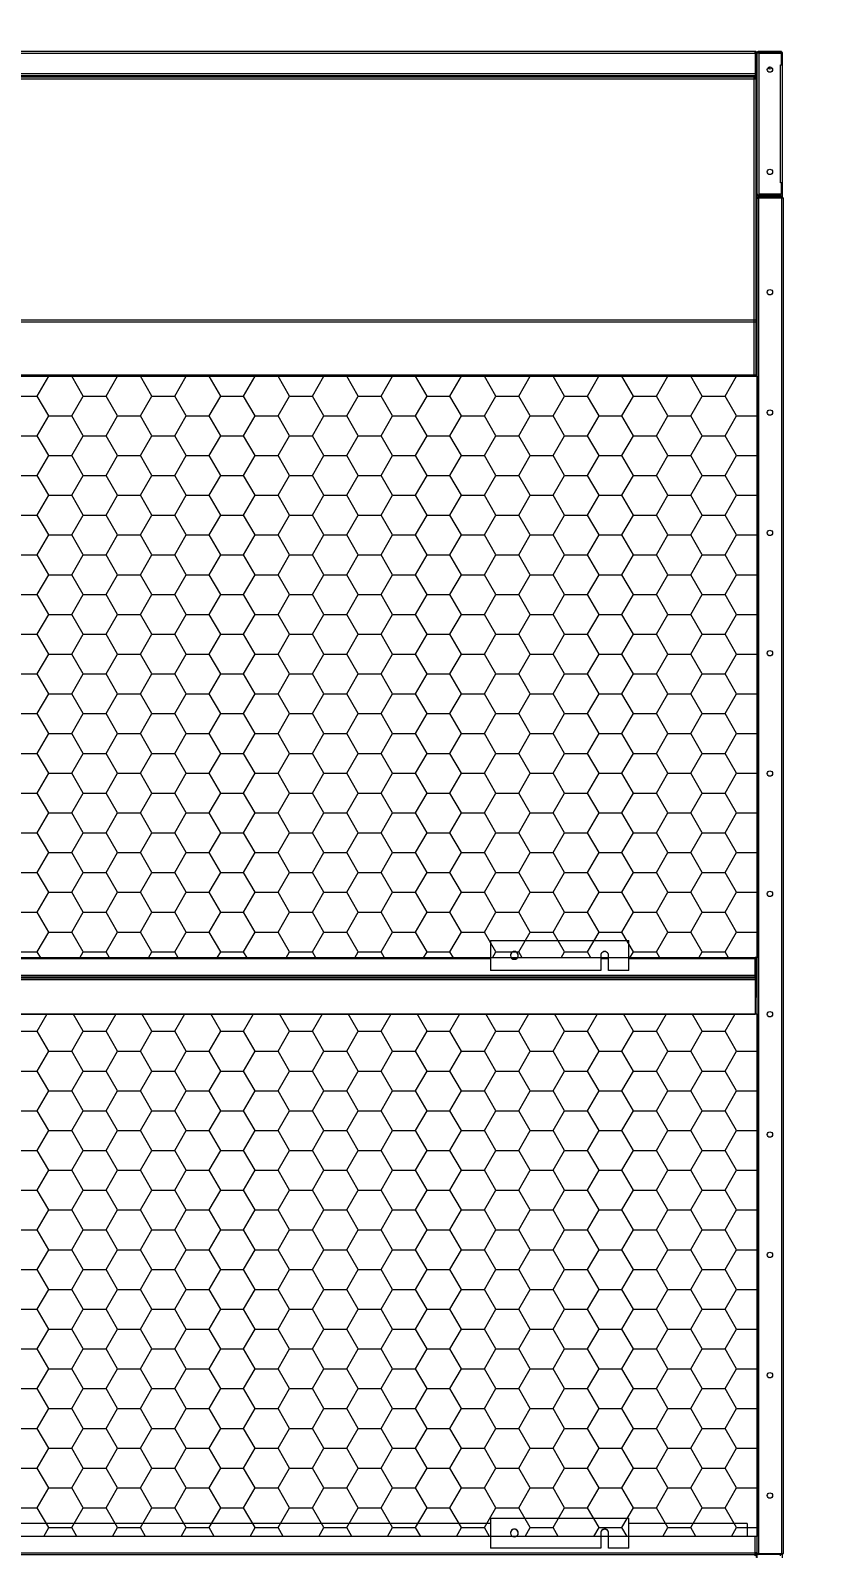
# Model space of a CAD drawing. Header units: millimetres. Extents: x 3692 to 33099, y 2878 to 23673.
# Drawn here: x 24770 to 26086, y 10119 to 12652 of the extents above; entities that cross this region are included whole.
import ezdxf

# ---------------------------------------------------------------- set-up
doc = ezdxf.new("R2010")
doc.units = ezdxf.units.MM
doc.layers.add('냉각탑_dim', color=1, linetype='Continuous')
doc.styles.add('HY울릉도L', font='')
doc.styles.get('HY울릉도L').set_extended_font_data('HY울릉도L')
doc.dimstyles.new('성지DIM', dxfattribs={"dimtxt": 3.5, "dimasz": 3, "dimexe": 1, "dimexo": 2.5, "dimgap": 2, "dimtad": 1, "dimdec": 0, "dimzin": 3, "dimdsep": 46, "dimtxsty": 'HY울릉도L', "dimblk": 'ARCHTICK', "dimcen": -2, "dimclrd": 256, "dimclre": 256, "dimclrt": 7, "dimadec": 0, "dimazin": 0, "dimtfac": 1, "dimtdec": 0, "dimtofl": 0, "dimtmove": 0, "dimatfit": 3, "dimfxl": 1, "dimtolj": 1, "dimtzin": 0, "dimlwe": -1, "dimarcsym": 0})
pattern_1 = [(360, (-386679.848, -76944.73), (57.15, 32.9955677), [38.1, -76.2]), (120, (-386679.848, -76944.73), (-57.15, 32.995568), [38.1, -76.2]), (60, (-386679.848, -76944.73), (1e-07, 65.9911357), [-76.2, 38.1])]

# ---------------------------------------------------------------- blocks, each defined once
blk = doc.blocks.new('_ArchTick')
at = {"color": 0, "linetype": 'ByBlock', "const_width": 0.15}
blk.add_lwpolyline([(-0.5, -0.5), (0.5, 0.5)], dxfattribs=at)
blk = doc.blocks.new('*D330')
at = {"layer": 'Defpoints', "color": 0, "transparency": 16777216}
for p in [(24519.6, 13103.5), (26019.6, 12615.2), (24519.6, 12409.9)]:
    blk.add_point(p, dxfattribs=at)
at = {"layer": '냉각탑_dim', "transparency": 16777216}
for p, q in [((24519.6, 12509.9), (24519.6, 13143.5)), ((26019.6, 12715.2), (26019.6, 13143.5))]:
    blk.add_line(p, q, dxfattribs=at)
at = {"layer": '냉각탑_dim', "lineweight": -2, "transparency": 16777216}
blk.add_line((26019.6, 13103.5), (24519.6, 13103.5), dxfattribs=at)
at = {"layer": '냉각탑_dim', "lineweight": -2, "transparency": 16777216, "xscale": 120, "yscale": 120, "zscale": 120, "rotation": 180}
blk.add_blockref('_ArchTick', (24519.6, 13103.5), dxfattribs=at)
at = {"layer": '냉각탑_dim', "lineweight": -2, "transparency": 16777216, "xscale": 120, "yscale": 120, "zscale": 120}
blk.add_blockref('_ArchTick', (26019.6, 13103.5), dxfattribs=at)
at = {"layer": '냉각탑_dim', "color": 7, "transparency": 16777216, "insert": (25269.6, 13253.5), "char_height": 140, "attachment_point": 5, "style": 'HY울릉도L'}
blk.add_mtext('\\A1;1500', dxfattribs=at)
blk = doc.blocks.new('*D338')
at = {"layer": 'Defpoints', "color": 0, "transparency": 16777216}
for p in [(23019.6, 13717.8), (23019.6, 12613.5), (26019.6, 12613.5)]:
    blk.add_point(p, dxfattribs=at)
at = {"layer": '냉각탑_dim', "transparency": 16777216}
for p, q in [((23019.6, 12713.5), (23019.6, 13757.8)), ((26019.6, 12713.5), (26019.6, 13757.8))]:
    blk.add_line(p, q, dxfattribs=at)
at = {"layer": '냉각탑_dim', "lineweight": -2, "transparency": 16777216}
blk.add_line((26019.6, 13717.8), (23019.6, 13717.8), dxfattribs=at)
at = {"layer": '냉각탑_dim', "lineweight": -2, "transparency": 16777216, "xscale": 120, "yscale": 120, "zscale": 120, "rotation": 180}
blk.add_blockref('_ArchTick', (23019.6, 13717.8), dxfattribs=at)
at = {"layer": '냉각탑_dim', "lineweight": -2, "transparency": 16777216, "xscale": 120, "yscale": 120, "zscale": 120}
blk.add_blockref('_ArchTick', (26019.6, 13717.8), dxfattribs=at)
at = {"layer": '냉각탑_dim', "color": 7, "transparency": 16777216, "insert": (24519.6, 13867.8), "char_height": 140, "attachment_point": 5, "style": 'HY울릉도L'}
blk.add_mtext('\\A1;3000', dxfattribs=at)
blk = doc.blocks.new('2')
at = {"lineweight": 20}
h = blk.add_hatch(dxfattribs=at)
h.set_pattern_fill('HONEY', scale=12)
h.set_pattern_definition(pattern_1)
h.paths.add_polyline_path([(23067, 12077.2), (23067, 11110.6), (25977.6, 11110.6), (25977.6, 12077.2)])
h = blk.add_hatch(dxfattribs=at)
h.set_pattern_fill('HONEY', scale=12)
h.set_pattern_definition(pattern_1)
h.paths.add_polyline_path([(23067, 11017.3), (23067, 10149), (25977.6, 10149), (25977.6, 11017.3)])
at = {"color": 7, "lineweight": 20}
for p, q in [((25972.2, 12616.9), (23067, 12616.9)), ((25973.9, 12613.5), (23065.3, 12613.5)), ((23065.3, 12580.3), (25973.9, 12580.3)), ((23065.3, 12576.9), (25973.9, 12576.9)), ((23067, 12574.9), (25972.2, 12574.9)), ((23067, 12571.5), (25972.2, 12571.5)), ((25939, 12575.3), (25025.6, 12575.3)), ((25977.6, 10121.7), (25977.6, 12443.9)), ((25980.4, 10120.3), (25980.4, 12378.9)), ((26018.4, 10120.3), (26018.4, 12373.5)), ((26021.2, 10120.3), (26021.2, 12373.5)), ((25977.6, 12170.5), (23067, 12170.5)), ((25977.6, 12167.3), (23067, 12167.3)), ((23058.8, 12077.2), (25977.6, 12077.2)), ((23061.6, 12079.7), (25977.6, 12079.7)), ((25534, 11109), (23065.2, 11109)), ((25534, 11110.6), (23069.6, 11110.6)), ((23065, 11081.9), (25974.2, 11081.9)), ((23065, 11074.6), (25974.2, 11074.6)), ((23066.4, 11078.9), (25972.8, 11078.9)), ((23066.4, 11077.2), (25972.8, 11077.2)), ((23065, 11017.3), (25974.2, 11017.3)), ((23065, 11017.2), (25974.2, 11017.2)), ((25974.2, 11017), (23065, 11017)), ((25534, 10170.6), (23069.6, 10170.6)), ((25534, 10149), (23065.2, 10149)), ((23065, 10121.9), (25974.2, 10121.9)), ((23066.4, 10118.9), (25972.8, 10118.9))]:
    blk.add_line(p, q, dxfattribs=at)
at = {"color": 7, "lineweight": 20, "ltscale": 0.000208336}
blk.add_line((25972.2, 12616.9), (25972.7, 12616.9), dxfattribs=at)
at = {"color": 7, "lineweight": 20, "ltscale": 2.9878e-05}
blk.add_line((25972.3, 12616.9), (25972.2, 12616.9), dxfattribs=at)
at = {"color": 7, "lineweight": 20, "ltscale": 1.24078e-05}
blk.add_line((25972.3, 12616.9), (25972.2, 12616.9), dxfattribs=at)
at = {"color": 7, "lineweight": 20, "ltscale": 7.39921e-06}
blk.add_line((25972.2, 12616.9), (25972.2, 12616.9), dxfattribs=at)
at = {"color": 7, "lineweight": 20, "ltscale": 1.55721e-05}
blk.add_line((25972.7, 12616.8), (25972.7, 12616.9), dxfattribs=at)
at = {"color": 7, "lineweight": 20, "ltscale": 0.000625116}
blk.add_line((25974.2, 12616.9), (25972.7, 12616.9), dxfattribs=at)
at = {"color": 7, "lineweight": 20, "ltscale": 0.001131}
blk.add_line((25973.9, 12616.2), (25973.9, 12613.5), dxfattribs=at)
at = {"color": 7, "lineweight": 20, "ltscale": 0.000414935}
for p, q in [((25973.9, 12615.2), (25974.6, 12615.9)), ((25976.6, 12615.9), (25975.9, 12615.2))]:
    blk.add_line(p, q, dxfattribs=at)
at = {"color": 7, "lineweight": 20, "ltscale": 4.50677e-05}
blk.add_line((25974.3, 12616.9), (25974.2, 12616.9), dxfattribs=at)
at = {"color": 7, "lineweight": 20, "ltscale": 1.38381e-05}
blk.add_line((25974.3, 12616.9), (25974.2, 12616.9), dxfattribs=at)
at = {"color": 7, "lineweight": 20, "ltscale": 1.22548e-05}
blk.add_line((25974.3, 12616.9), (25974.2, 12616.9), dxfattribs=at)
at = {"color": 7, "lineweight": 20, "ltscale": 6.372e-06}
blk.add_line((25974.2, 12616.9), (25974.2, 12616.9), dxfattribs=at)
at = {"color": 7, "lineweight": 20, "ltscale": 1.23239e-05}
blk.add_line((25974.3, 12616.9), (25974.2, 12616.9), dxfattribs=at)
at = {"color": 7, "lineweight": 20, "ltscale": 0.000334243}
blk.add_line((25975.3, 12614.9), (25976.1, 12614.9), dxfattribs=at)
at = {"color": 7, "lineweight": 20, "ltscale": 0.000125672}
blk.add_line((25975.8, 12614.9), (25976.1, 12614.9), dxfattribs=at)
at = {"color": 7, "lineweight": 20, "ltscale": 0.000547297}
blk.add_line((25975.9, 12616.2), (25975.9, 12614.9), dxfattribs=at)
at = {"color": 7, "lineweight": 20, "ltscale": 0.015}
blk.add_line((25976.1, 12614.9), (25976.1, 12578.9), dxfattribs=at)
at = {"color": 7, "lineweight": 20, "ltscale": 0.000331381}
blk.add_line((25976.8, 12615.7), (25977.3, 12615.2), dxfattribs=at)
at = {"color": 7, "lineweight": 20, "ltscale": 0.000379592}
blk.add_line((25977.2, 12615.2), (25978.1, 12615.2), dxfattribs=at)
at = {"color": 7, "lineweight": 20, "ltscale": 0.000448698}
for p, q in [((25978.3, 12615.5), (25979.2, 12614.9)), ((25978.3, 12378.2), (25979.2, 12378.9))]:
    blk.add_line(p, q, dxfattribs=at)
at = {"color": 7, "lineweight": 20, "ltscale": 0.001002}
for p, q in [((25978.6, 12614.9), (25981, 12614.9)), ((25978.6, 12378.9), (25981, 12378.9))]:
    blk.add_line(p, q, dxfattribs=at)
at = {"color": 7, "lineweight": 20, "ltscale": 0.000832099}
blk.add_line((25981, 12616.9), (25979, 12616.9), dxfattribs=at)
at = {"color": 7, "lineweight": 20, "ltscale": 0.000271651}
blk.add_line((25979, 12616.9), (25979, 12616.2), dxfattribs=at)
at = {"color": 7, "lineweight": 20, "ltscale": 0.014667}
for p, q in [((25981, 12616.9), (26016.2, 12616.9)), ((26016.2, 12616.9), (25981, 12616.9)), ((25981, 12614.9), (26016.2, 12614.9)), ((26016.2, 12378.9), (25981, 12378.9)), ((25981, 12378.9), (26016.2, 12378.9)), ((26016.2, 12376.9), (25981, 12376.9))]:
    blk.add_line(p, q, dxfattribs=at)
at = {"color": 7, "lineweight": 20, "ltscale": 0.000375}
for p, q in [((25981, 12614), (25981, 12614.9)), ((25974.4, 12573.2), (25974.4, 12574.1)), ((25975.6, 12572), (25975.6, 12572.9)), ((25981, 12379.8), (25981, 12378.9)), ((25975.6, 12357.8), (25975.6, 12356.9)), ((25975.6, 10122.2), (25975.6, 10121.3))]:
    blk.add_line(p, q, dxfattribs=at)
at = {"color": 7, "lineweight": 20, "ltscale": 0.000583263}
blk.add_line((26017.6, 12616.9), (26016.2, 12616.9), dxfattribs=at)
at = {"color": 7, "lineweight": 20, "ltscale": 0.000374085}
blk.add_line((26016.2, 12614), (26016.2, 12614.9), dxfattribs=at)
at = {"color": 7, "lineweight": 20, "ltscale": 0.000127061}
blk.add_line((26017.6, 12616.9), (26017.6, 12616.6), dxfattribs=at)
at = {"color": 7, "lineweight": 20, "ltscale": 0.00018978}
blk.add_line((26019.2, 12615.2), (26019.6, 12615.2), dxfattribs=at)
at = {"color": 7, "lineweight": 20, "ltscale": 0.000708455}
blk.add_line((26019.6, 12613.5), (26019.6, 12615.2), dxfattribs=at)
at = {"color": 7, "lineweight": 20, "ltscale": 0.013833}
blk.add_line((25973.9, 12613.5), (25973.9, 12580.3), dxfattribs=at)
at = {"color": 7, "lineweight": 20, "ltscale": 0.000708334}
blk.add_line((25973.9, 12613.5), (25975.6, 12613.5), dxfattribs=at)
at = {"color": 7, "lineweight": 20, "ltscale": 0.014417}
blk.add_line((25975.6, 12578.9), (25975.6, 12613.5), dxfattribs=at)
at = {"color": 7, "lineweight": 20, "ltscale": 0.00062562}
blk.add_line((25977.6, 12613.5), (25976.1, 12613.5), dxfattribs=at)
at = {"color": 7, "lineweight": 20, "ltscale": 0.097167}
blk.add_line((25977.6, 12380.3), (25977.6, 12613.5), dxfattribs=at)
blk.add_line((25977.6, 12380.3), (25977.6, 12613.5), dxfattribs=at)
at = {"color": 7, "lineweight": 20, "ltscale": 0.01525}
for p, q in [((25981, 12614), (26017.6, 12614)), ((26017.6, 12379.8), (25981, 12379.8))]:
    blk.add_line(p, q, dxfattribs=at)
at = {"color": 7, "lineweight": 20, "ltscale": 0.097583}
blk.add_line((25981, 12379.8), (25981, 12614), dxfattribs=at)
at = {"color": 7, "lineweight": 20, "ltscale": 0.081667}
for p, q in [((26016.2, 12398.9), (26016.2, 12594.9)), ((26019.6, 12398.9), (26019.6, 12594.9))]:
    blk.add_line(p, q, dxfattribs=at)
at = {"color": 7, "lineweight": 20, "ltscale": 0.000583333}
for p, q in [((26016.2, 12594.9), (26017.6, 12594.9)), ((26017.6, 12398.9), (26016.2, 12398.9)), ((25980.4, 10118.9), (25980.4, 10120.3)), ((26018, 10118.9), (26018, 10120.3))]:
    blk.add_line(p, q, dxfattribs=at)
at = {"color": 7, "lineweight": 20, "ltscale": 0.007958}
for p, q in [((26017.6, 12594.9), (26017.6, 12614)), ((26017.6, 12379.8), (26017.6, 12398.9))]:
    blk.add_line(p, q, dxfattribs=at)
at = {"color": 7, "lineweight": 20, "ltscale": 0.006917}
for p, q in [((26017.6, 12596.9), (26017.6, 12613.5)), ((26019.6, 12596.9), (26019.6, 12613.5)), ((26017.6, 12380.3), (26017.6, 12396.9)), ((26019.6, 12380.3), (26019.6, 12396.9))]:
    blk.add_line(p, q, dxfattribs=at)
at = {"color": 7, "lineweight": 20, "ltscale": 0.000833333}
for p, q in [((26019.6, 12596.9), (26017.6, 12596.9)), ((26019.6, 12594.9), (26017.6, 12594.9)), ((25975.6, 12573.2), (25973.6, 12573.2)), ((25975.6, 12571.5), (25973.6, 12571.5)), ((26019.6, 12396.9), (26017.6, 12396.9)), ((26019.6, 12396.9), (26017.6, 12396.9))]:
    blk.add_line(p, q, dxfattribs=at)
at = {"color": 7, "lineweight": 20, "ltscale": 0.000832424}
blk.add_line((26019.6, 12594.9), (26019.6, 12596.9), dxfattribs=at)
at = {"color": 7, "lineweight": 20, "ltscale": 0.000833322}
blk.add_line((24875.6, 12576.9), (24875.6, 12574.9), dxfattribs=at)
at = {"color": 7, "lineweight": 20, "ltscale": 5.44556e-06}
blk.add_line((25392.2, 12574.9), (25392.2, 12574.9), dxfattribs=at)
at = {"color": 7, "lineweight": 20, "ltscale": 9.52936e-06}
blk.add_line((25392.3, 12574.9), (25392.2, 12574.9), dxfattribs=at)
at = {"color": 7, "lineweight": 20, "ltscale": 5.46643e-06}
blk.add_line((25400.5, 12574.9), (25400.5, 12574.9), dxfattribs=at)
at = {"color": 7, "lineweight": 20, "ltscale": 9.52935e-06}
blk.add_line((25400.5, 12574.9), (25400.5, 12574.9), dxfattribs=at)
at = {"color": 7, "lineweight": 20, "ltscale": 0.00067235}
blk.add_line((25939, 12575.3), (25939, 12576.9), dxfattribs=at)
at = {"color": 7, "lineweight": 20, "ltscale": 0.000160787}
blk.add_line((25939, 12574.9), (25939, 12575.3), dxfattribs=at)
at = {"color": 7, "lineweight": 20, "ltscale": 1.33962e-05}
blk.add_line((25970.8, 12574.9), (25970.7, 12574.9), dxfattribs=at)
at = {"color": 7, "lineweight": 20, "ltscale": 9.52934e-06}
blk.add_line((25970.8, 12574.9), (25970.7, 12574.9), dxfattribs=at)
at = {"color": 7, "lineweight": 20, "ltscale": 0.000708462}
blk.add_line((25973.9, 12574.9), (25972.2, 12574.9), dxfattribs=at)
at = {"color": 7, "lineweight": 20, "ltscale": 0.001417}
for p, q in [((25972.2, 12571.5), (25972.2, 12574.9)), ((25972.2, 12571.5), (25975.6, 12571.5)), ((25973.9, 12580.3), (25973.9, 12576.9)), ((26019.6, 12398.9), (26016.2, 12398.9))]:
    blk.add_line(p, q, dxfattribs=at)
at = {"color": 7, "lineweight": 20, "ltscale": 0.000166667}
blk.add_line((25972.2, 12574.1), (25972.6, 12574.1), dxfattribs=at)
at = {"color": 7, "lineweight": 20, "ltscale": 0.142705}
for p, q in [((25972.2, 12077.2), (25972.2, 12571.5)), ((25975.6, 12079.7), (25975.6, 12571.5))]:
    blk.add_line(p, q, dxfattribs=at)
at = {"color": 7, "lineweight": 20, "ltscale": 0.00075}
blk.add_line((25972.6, 12574.1), (25974.4, 12574.1), dxfattribs=at)
at = {"color": 7, "lineweight": 20, "ltscale": 0.000708333}
for p, q in [((25973.6, 12573.2), (25973.6, 12571.5)), ((25973.9, 12578.9), (25975.6, 12578.9)), ((25975.6, 12573.2), (25975.6, 12571.5)), ((25391.1, 11077.2), (25391.1, 11078.9)), ((25394.5, 11077.2), (25394.5, 11078.9)), ((25412.7, 11077.2), (25412.7, 11078.9)), ((25416.1, 11077.2), (25416.1, 11078.9)), ((25945.6, 11078.9), (25945.6, 11077.2)), ((25972.2, 11077.2), (25972.2, 11078.9))]:
    blk.add_line(p, q, dxfattribs=at)
at = {"color": 7, "lineweight": 20, "ltscale": 0.000874532}
blk.add_line((25973.9, 12577), (25973.9, 12574.9), dxfattribs=at)
at = {"color": 7, "lineweight": 20, "ltscale": 0.00083325}
blk.add_line((25975.9, 12576.9), (25973.9, 12576.9), dxfattribs=at)
at = {"color": 7, "lineweight": 20, "ltscale": 0.000333342}
blk.add_line((25973.9, 12574.9), (25973.9, 12574.1), dxfattribs=at)
at = {"color": 7, "lineweight": 20, "ltscale": 0.000708036}
blk.add_line((25973.9, 12574.9), (25975.6, 12574.9), dxfattribs=at)
at = {"color": 7, "lineweight": 20, "ltscale": 0.000208346}
blk.add_line((25975.6, 12578.9), (25976.1, 12578.9), dxfattribs=at)
at = {"color": 7, "lineweight": 20, "ltscale": 0.001543}
blk.add_line((25975.6, 12573.2), (25975.6, 12576.9), dxfattribs=at)
at = {"color": 7, "lineweight": 20, "ltscale": 1.27636e-06}
blk.add_line((25975.6, 12572), (25975.6, 12572), dxfattribs=at)
at = {"color": 7, "lineweight": 20, "ltscale": 0.000833337}
blk.add_line((25975.6, 12571.5), (25977.6, 12571.5), dxfattribs=at)
at = {"color": 7, "lineweight": 20, "ltscale": 0.000831268}
blk.add_line((25975.9, 12578.9), (25975.9, 12576.9), dxfattribs=at)
at = {"color": 7, "lineweight": 20, "ltscale": 0.000625612}
blk.add_line((25977.6, 12578.9), (25976.1, 12578.9), dxfattribs=at)
at = {"color": 7, "lineweight": 20, "ltscale": 0.000833465}
blk.add_line((25977.6, 12443.9), (25975.6, 12443.9), dxfattribs=at)
at = {"color": 7, "lineweight": 20, "ltscale": 0.000832419}
blk.add_line((26019.6, 12396.9), (26019.6, 12398.9), dxfattribs=at)
at = {"color": 7, "lineweight": 20, "ltscale": 0.00337}
for p, q in [((25977.6, 12372.1), (25977.6, 12380.2)), ((25977.6, 10113.5), (25977.6, 10121.6))]:
    blk.add_line(p, q, dxfattribs=at)
at = {"color": 7, "lineweight": 20, "ltscale": 0.000912135}
for p, q in [((25978.2, 12373.5), (25980.4, 12373.5)), ((25980.4, 10120.3), (25978.2, 10120.3))]:
    blk.add_line(p, q, dxfattribs=at)
at = {"color": 7, "lineweight": 20, "ltscale": 0.000341711}
for p, q in [((25978.4, 12374.1), (25979, 12373.5)), ((25974.8, 11079.7), (25974.2, 11080.3)), ((25974.8, 10119.7), (25974.2, 10120.3)), ((25978.4, 10119.7), (25979, 10120.3))]:
    blk.add_line(p, q, dxfattribs=at)
at = {"color": 7, "lineweight": 20, "ltscale": 0.000583334}
for p, q in [((25980.4, 12374.9), (25980.4, 12373.5)), ((26018, 12374.9), (26018, 12373.5)), ((25975.6, 11081.7), (25974.2, 11081.7)), ((25975.6, 11074.4), (25974.2, 11074.4)), ((25975.6, 10121.7), (25974.2, 10121.7))]:
    blk.add_line(p, q, dxfattribs=at)
at = {"color": 7, "lineweight": 20, "ltscale": 0.015667}
for p, q in [((26018, 12374.9), (25980.4, 12374.9)), ((26018, 10118.9), (25980.4, 10118.9))]:
    blk.add_line(p, q, dxfattribs=at)
at = {"color": 7, "lineweight": 20, "ltscale": 0.015833}
for p, q in [((25980.4, 12373.5), (26018.4, 12373.5)), ((25980.4, 10120.3), (26018.4, 10120.3))]:
    blk.add_line(p, q, dxfattribs=at)
at = {"color": 7, "lineweight": 20, "ltscale": 0.000832722}
for p, q in [((25981, 12374.9), (25981, 12376.9)), ((26016.2, 12374.9), (26016.2, 12376.9))]:
    blk.add_line(p, q, dxfattribs=at)
at = {"color": 7, "lineweight": 20, "ltscale": 0.000374998}
blk.add_line((26016.2, 12378.9), (26016.2, 12379.8), dxfattribs=at)
at = {"color": 7, "lineweight": 20, "ltscale": 0.001167}
for p, q in [((26018.4, 12373.5), (26021.2, 12373.5)), ((26018.4, 10120.3), (26021.2, 10120.3))]:
    blk.add_line(p, q, dxfattribs=at)
at = {"color": 7, "lineweight": 20, "ltscale": 0.002832}
for p, q in [((26019.6, 12373.5), (26019.6, 12380.3)), ((26019.6, 10113.5), (26019.6, 10120.3))]:
    blk.add_line(p, q, dxfattribs=at)
at = {"color": 7, "lineweight": 20, "ltscale": 0.220833}
for p, q in [((25534, 11139.5), (25764, 11139.5)), ((25534, 10179.5), (25764, 10179.5))]:
    blk.add_line(p, q, dxfattribs=at)
at = {"color": 7, "lineweight": 20, "ltscale": 0.020754}
for p, q in [((25534, 11139.5), (25534, 11089.7)), ((25764, 11089.7), (25764, 11139.5)), ((25534, 10179.5), (25534, 10129.7)), ((25764, 10129.7), (25764, 10179.5))]:
    blk.add_line(p, q, dxfattribs=at)
at = {"color": 7, "lineweight": 20, "ltscale": 0.004285}
blk.add_line((25579.2, 11110.6), (25568.9, 11110.6), dxfattribs=at)
at = {"color": 7, "lineweight": 20, "ltscale": 0.002776}
blk.add_line((25577.4, 11109), (25570.7, 11109), dxfattribs=at)
at = {"color": 7, "lineweight": 20, "ltscale": 0.010377}
for p, q in [((25717.5, 11114.6), (25717.5, 11089.7)), ((25730.5, 11089.7), (25730.5, 11114.6)), ((25717.5, 10154.6), (25717.5, 10129.7)), ((25730.5, 10129.7), (25730.5, 10154.6))]:
    blk.add_line(p, q, dxfattribs=at)
at = {"color": 7, "lineweight": 20, "ltscale": 0.005417}
for p, q in [((25730.5, 11110.6), (25717.5, 11110.6)), ((25730.5, 11109), (25717.5, 11109)), ((25730.5, 10149), (25717.5, 10149))]:
    blk.add_line(p, q, dxfattribs=at)
at = {"color": 7, "lineweight": 20, "ltscale": 0.081917}
for p, q in [((25960.6, 11110.6), (25764, 11110.6)), ((25960.6, 10170.6), (25764, 10170.6))]:
    blk.add_line(p, q, dxfattribs=at)
at = {"color": 7, "lineweight": 20, "ltscale": 0.0875}
for p, q in [((25974, 11109), (25764, 11109)), ((25974, 10149), (25764, 10149))]:
    blk.add_line(p, q, dxfattribs=at)
at = {"color": 7, "lineweight": 20, "ltscale": 0.000666714}
blk.add_line((25960.6, 11110.6), (25960.6, 11109), dxfattribs=at)
at = {"color": 7, "lineweight": 20, "ltscale": 0.000666667}
blk.add_line((25975.6, 11110.9), (25974, 11110.9), dxfattribs=at)
at = {"color": 0, "lineweight": 20}
for p, q in [((25974, 11110.9), (25974, 11109)), ((25974, 11109), (25974.2, 11109))]:
    blk.add_line(p, q, dxfattribs=at)
at = {"color": 7, "lineweight": 20, "ltscale": 0.01129}
for p, q in [((25974.2, 11081.9), (25974.2, 11109)), ((25974.2, 10121.9), (25974.2, 10149))]:
    blk.add_line(p, q, dxfattribs=at)
at = {"color": 7, "lineweight": 20, "ltscale": 0.012167}
for p, q in [((25975.6, 11110.9), (25975.6, 11081.7)), ((25975.6, 11074.4), (25975.6, 11045.2))]:
    blk.add_line(p, q, dxfattribs=at)
at = {"color": 7, "lineweight": 20, "ltscale": 0.000976837}
blk.add_line((25197.1, 11078.9), (25198.7, 11077.2), dxfattribs=at)
at = {"color": 7, "lineweight": 20, "ltscale": 0.000977023}
for p, q in [((25197.3, 11078.9), (25198.9, 11077.2)), ((25204.4, 11078.9), (25206.1, 11077.2)), ((25219.6, 11077.2), (25218, 11078.9)), ((25245.5, 11078.9), (25247.2, 11077.2)), ((25267.8, 11077.2), (25266.2, 11078.9))]:
    blk.add_line(p, q, dxfattribs=at)
at = {"color": 7, "lineweight": 20, "ltscale": 0.000976955}
blk.add_line((25260.7, 11077.2), (25259.1, 11078.9), dxfattribs=at)
at = {"color": 7, "lineweight": 20, "ltscale": 0.201458}
for p, q in [((25717.5, 11089.7), (25534, 11089.7)), ((25717.5, 11089.5), (25534, 11089.5)), ((25717.5, 10129.7), (25534, 10129.7)), ((25717.5, 10129.5), (25534, 10129.5))]:
    blk.add_line(p, q, dxfattribs=at)
at = {"color": 7, "lineweight": 20, "ltscale": 7.26298e-05}
for p, q in [((25534, 11089.7), (25534, 11089.5)), ((25717.5, 11089.7), (25717.5, 11089.5)), ((25730.5, 11089.7), (25730.5, 11089.5)), ((25764, 11089.7), (25764, 11089.5)), ((25534, 10129.7), (25534, 10129.5)), ((25717.5, 10129.7), (25717.5, 10129.5)), ((25730.5, 10129.7), (25730.5, 10129.5)), ((25764, 10129.7), (25764, 10129.5))]:
    blk.add_line(p, q, dxfattribs=at)
at = {"color": 7, "lineweight": 20, "ltscale": 0.013958}
for p, q in [((25764, 11089.7), (25730.5, 11089.7)), ((25764, 11089.5), (25730.5, 11089.5)), ((25764, 10129.7), (25730.5, 10129.7)), ((25764, 10129.5), (25730.5, 10129.5))]:
    blk.add_line(p, q, dxfattribs=at)
at = {"color": 7, "lineweight": 20, "ltscale": 4.81672e-06}
blk.add_line((25972.8, 11077.2), (25972.8, 11077.2), dxfattribs=at)
at = {"color": 7, "lineweight": 20, "ltscale": 0.00080569}
blk.add_line((25973.6, 11079), (25973.6, 11077.1), dxfattribs=at)
at = {"color": 7, "lineweight": 20, "ltscale": 0.000967409}
for p, q in [((25974.2, 11079.6), (25974.2, 11081.9)), ((25974.2, 10119.6), (25974.2, 10121.9))]:
    blk.add_line(p, q, dxfattribs=at)
at = {"color": 7, "lineweight": 20, "ltscale": 0.000849957}
blk.add_line((25974.2, 11076.7), (25974.2, 11074.6), dxfattribs=at)
at = {"color": 7, "lineweight": 20, "ltscale": 0.000341712}
blk.add_line((25974.8, 11076.4), (25974.2, 11075.8), dxfattribs=at)
at = {"color": 7, "lineweight": 20, "ltscale": 0.023877}
blk.add_line((25974.2, 11074.6), (25974.2, 11017.3), dxfattribs=at)
at = {"color": 7, "lineweight": 20, "ltscale": 0.003042}
blk.add_line((25975.6, 11081.7), (25975.6, 11074.4), dxfattribs=at)
at = {"color": 7, "lineweight": 20, "ltscale": 0.000583335}
blk.add_line((25975.6, 11045.2), (25974.2, 11045.2), dxfattribs=at)
at = {"color": 7, "lineweight": 20, "ltscale": 5.81038e-05}
blk.add_line((25974.2, 11017), (25974.2, 11017.3), dxfattribs=at)
at = {"color": 7, "lineweight": 20, "ltscale": 0.009}
blk.add_line((25960.6, 10170.6), (25960.6, 10149), dxfattribs=at)
at = {"color": 7, "lineweight": 20, "ltscale": 0.002765}
blk.add_line((25577.3, 10149), (25570.7, 10149), dxfattribs=at)
at = {"color": 7, "lineweight": 20, "ltscale": 0.000882011}
blk.add_line((25973.6, 10119), (25973.6, 10116.9), dxfattribs=at)
at = {"color": 7, "lineweight": 20, "ltscale": 0.003208}
blk.add_line((25975.6, 10121.7), (25975.6, 10114), dxfattribs=at)
at = {"color": 7, "lineweight": 20, "ltscale": 0.000833304}
blk.add_line((26016.2, 10116.9), (26016.2, 10118.9), dxfattribs=at)
at = {"color": 0, "lineweight": 20}
for points in [[(23067, 12077.2), (25977.6, 12077.2), (25977.6, 11110.6), (23067, 11110.6)], [(23067, 11017.3), (25977.6, 11017.3), (25977.6, 10149), (23067, 10149)]]:
    blk.add_lwpolyline(points, close=True, dxfattribs=at)
at = {"color": 7, "lineweight": 20}
for centre in [(25998.6, 12586.9), (25998.6, 12416.9), (25998.6, 12216.9), (25998.6, 12016.9), (25998.6, 12016.9), (25998.6, 11816.9), (25998.6, 11816.9), (25998.6, 11616.9), (25998.6, 11616.9), (25998.6, 11416.9), (25998.6, 11216.9), (25998.6, 11016.9), (25998.6, 10816.9), (25998.6, 10616.9), (25998.6, 10416.9), (25998.6, 10216.9)]:
    blk.add_circle(centre, 4.5, dxfattribs=at)
for centre, radius, start, end in [((25394.2, 12613.5), 3.4, 89.1059, 90), ((25402.5, 12613.5), 3.4, 90, 90.8941), ((25972.2, 12613.5), 3.4, 0, 90), ((25972.7, 12613.5), 3.4, 24.3157, 90), ((25974.2, 12613.5), 3.4, 0.702, 90), ((25979, 12613.5), 3.4, 90, 134.9998), ((25981, 12613.5), 3.4, 90, 180), ((25981, 12613.5), 3.4, 90, 180), ((26016.2, 12613.5), 3.4, 0, 90), ((26016.2, 12613.5), 3.4, 0, 90), ((26016.2, 12613.5), 1.4, 20.9248, 90), ((25998.6, 12592.9), 4.5, 221.8143, 318.1832), ((25996.6, 12592.9), 3, 247.6973, 329.1521), ((25972.7, 12580.3), 3.4, 290.6601, 335.6839), ((25972.2, 12580.3), 3.4, 300, 335.6837), ((25972.2, 12580.3), 3.4, 359.7733, 0), ((25974.2, 12580.3), 3.4, 300, 335.6837), ((25972.7, 12580.3), 3.4, 359.8044, 0), ((25981, 12380.3), 3.4, 180, 217.0589), ((25981, 12380.3), 3.4, 180, 270), ((25980.4, 12372.1), 2.8, 90, 180), ((26016.2, 12380.3), 3.4, 270, 0), ((26016.2, 12380.3), 1.4, 270, 339.0626), ((26016.2, 12380.3), 1.4, 270, 339.0751), ((26016.8, 12372.1), 2.8, 30, 64.6233), ((25972.8, 11081.7), 2.8, 270, 0), ((25972.8, 11074.4), 2.8, 0, 90), ((25972.8, 10121.7), 2.8, 270, 0), ((25980.4, 10121.7), 2.8, 180, 270), ((26016.8, 10121.7), 2.8, 295.3767, 330)]:
    blk.add_arc(centre, radius, start, end, dxfattribs=at)
for centre, major_axis, ratio, start_param, end_param in [((25972.8, 12571.4), (-2.8, 0), 0.965926, 3.858864, 4.104144), ((25972.2, 12363), (3.4, 0), 0.087156, 0, 0.006877), ((25574, 11114.6), (6.5, 0), 0.996195, 0, 3.141593), ((25574, 11114.4), (6.5, 0), 0.996195, 0.013467, 3.128141), ((25724, 11114.6), (6.5, 0), 0.996195, 0, 3.141593), ((25724, 11114.4), (6.5, 0), 0.996195, 0, 3.141593), ((25574, 11114.6), (6.5, 0), 0.996195, 3.141593, 6.283185), ((25574, 10154.6), (6.5, 0), 0.996195, 0, 3.141593), ((25574, 10154.4), (6.5, 0), 0.996195, 0.013467, 3.128141), ((25724, 10154.6), (6.5, 0), 0.996195, 0, 3.141593), ((25724, 10154.4), (6.5, 0), 0.996195, 0, 3.141593), ((25574, 10154.6), (6.5, 0), 0.996195, 3.141593, 6.283185)]:
    blk.add_ellipse(centre, major_axis=major_axis, ratio=ratio, start_param=start_param, end_param=end_param, dxfattribs=at)
for points in [[(25973.9, 12616.2), (25973.6, 12616.5), (25973.3, 12616.7), (25972.9, 12616.8), (25972.6, 12616.9), (25972.2, 12616.9)], [(25975.9, 12616.2), (25975.6, 12616.5), (25975.3, 12616.7), (25974.9, 12616.8), (25974.6, 12616.9), (25974.2, 12616.9)], [(25978.2, 12373.5), (25978, 12373.2), (25977.8, 12372.9), (25977.7, 12372.6), (25977.6, 12372.4), (25977.6, 12372.1)], [(25974.2, 11079.6), (25974, 11079.3), (25973.7, 11079.1), (25973.4, 11079), (25973.1, 11078.9), (25972.8, 11078.9)], [(25974.2, 11076.7), (25974, 11076.9), (25973.7, 11077), (25973.4, 11077.1), (25973.1, 11077.2), (25972.8, 11077.2)], [(25974.2, 10119.6), (25974, 10119.3), (25973.7, 10119.1), (25973.4, 10119), (25973.1, 10118.9), (25972.8, 10118.9)], [(25978.2, 10120.3), (25978, 10120.6), (25977.8, 10120.8), (25977.7, 10121.1), (25977.6, 10121.4), (25977.6, 10121.7)]]:
    blk.add_open_spline(points, degree=5, dxfattribs=at)
for points, knots in [([(25978.6, 12614.9), (25978.3, 12614.6), (25978, 12614.4), (25977.8, 12614.1), (25977.7, 12613.8), (25977.6, 12613.6), (25977.6, 12613.5), (25977.6, 12613.5), (25977.6, 12613.5)], [0, 0, 0, 0, 0, 0, 4.644554, 4.644554, 4.644554, 5.125492, 5.125492, 5.125492, 5.125492, 5.125492, 5.125492]), ([(25977.6, 12443.9), (25977.6, 12444), (25977.6, 12444.1), (25977.5, 12444.2), (25977.2, 12444.4), (25976.8, 12444.7), (25976.4, 12444.8), (25976, 12444.9), (25975.6, 12445.1)], [0, 0, 0, 0, 0, 0, 2.029663, 2.029663, 2.029663, 5.473953, 5.473953, 5.473953, 5.473953, 5.473953, 5.473953]), ([(25978.6, 12378.9), (25978.3, 12379.1), (25978, 12379.4), (25977.8, 12379.6), (25977.7, 12379.9), (25977.6, 12380.2), (25977.6, 12380.2), (25977.6, 12380.3), (25977.6, 12380.3)], [0, 0, 0, 0, 0, 0, 4.644554, 4.644554, 4.644554, 5.125492, 5.125492, 5.125492, 5.125492, 5.125492, 5.125492])]:
    blk.add_open_spline(points, degree=5, knots=knots, dxfattribs=at)

msp = doc.modelspace()

# ---------------------------------------------------------------- block references
msp.add_blockref('2', (0, 0))

# ---------------------------------------------------------------- dimensions: what is measured, and where the dimension line sits
at = {"layer": '냉각탑_dim'}
for base, p1, p2, picture, middle in [((23019.6, 13717.8), (26019.6, 12613.5), (23019.6, 12613.5), '*D338', (24519.6, 13867.8)), ((24519.6, 13103.5), (26019.6, 12615.2), (24519.6, 12409.9), '*D330', (25269.6, 13253.5))]:
    dim = msp.add_linear_dim(base=base, p1=p1, p2=p2, dimstyle='성지DIM', override={"dimscale": 40}, dxfattribs=at)
    dim.commit()
    dim.dimension.update_dxf_attribs({"geometry": picture, "text_midpoint": middle})

doc.saveas('drawing.dxf')
